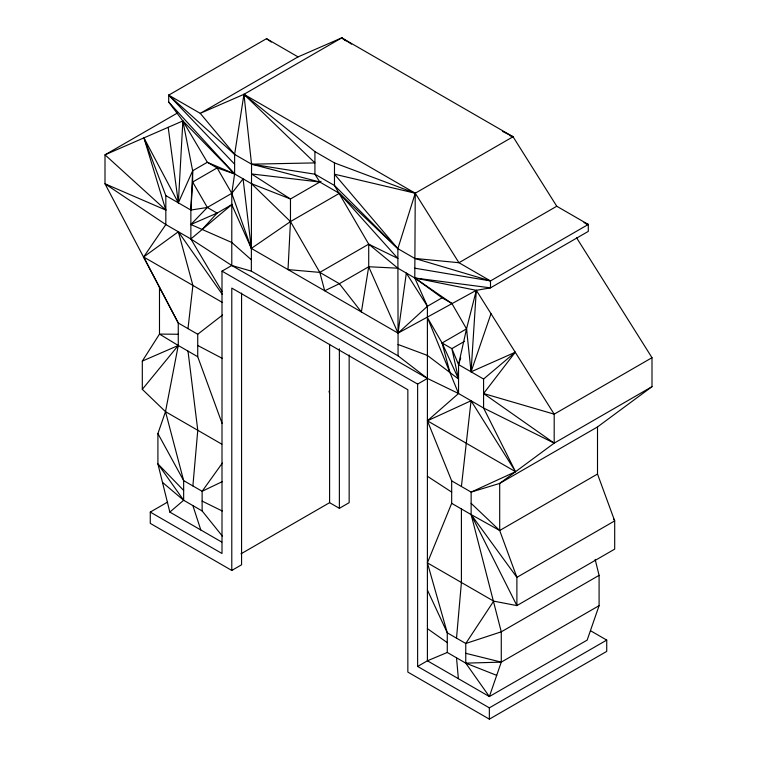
<?xml version="1.0" encoding="UTF-8"?>
<svg xmlns="http://www.w3.org/2000/svg" width="757" height="757" viewBox="0 0 757 757"><rect width="100%" height="100%" fill="white"/><g stroke="black" fill="none" stroke-linecap="round" stroke-linejoin="round"><path stroke-width="1.14" d="M576.569 237.755L651.995 357.692L651.995 386.666L554.19 443.138L483.581 408.023L458.543 393.508L427.402 378.434L398.059 355.847L251.343 271.138L251.542 164.174L243.953 94.322L341.757 37.85L513.047 136.743L556.755 206.245L588.293 224.451L588.293 231.387L490.489 287.859L476.314 290.328L398.059 333.127L251.343 248.419L231.784 204.636L190.868 238.966L165.83 224.564L105.005 183.8L105.005 154.835L177.346 113.067M595.153 559.432L599.09 575.348L599.09 605.657L587.167 640.091L489.353 696.563L427.402 660.795L427.402 306.282L414.789 277.97L415.243 193.215L513.047 136.743L502.61 131.453M222.151 291.653L190.868 238.966L190.868 210.058L192.656 170.751L182.872 120.921L168.707 102.072L168.707 95.145L266.511 38.673L298.05 56.889L341.757 37.85L351.608 44.152M583.978 222.605L588.293 224.451L490.489 280.923L414.789 258.43L397.87 248.665L339.373 193.338L290.47 221.574L251.343 248.419L243.073 178.832L231.784 193.338L207.333 207.456L190.868 210.058L192.656 182.04L192.656 170.751L207.333 162.282L234.613 173.949L251.542 183.714L290.47 198.987L321.034 181.339M192.884 485.947L197.776 430.288L188.001 351.106M456.518 638.151L461.41 582.493L461.41 508.959M188.001 328.633L192.893 285.417L178.349 231.765L143.641 256.983L178.264 323.012L178.264 345.485L165.499 411.657L157.91 433.572L157.91 463.89L169.833 512.092L221.792 542.088M461.41 486.477L471.062 400.765L427.402 420.807L451.674 480.865L451.674 503.339L427.402 562.867L447.273 632.814L447.273 652.468L465.763 663.141L496.696 675.358M241.568 293.073L241.568 564.798L231.784 570.447L150.274 523.38L150.274 512.092L222 553.499L222 271.138L417.627 384.083L427.402 378.434L231.784 265.499L231.784 193.338L234.613 173.949L234.613 154.409L200.245 113.351L168.707 95.145L234.613 154.409L251.542 164.174L314.921 174.195L334.48 185.493L368.716 244.161L368.716 266.748L398.059 333.127L406.329 273.088L427.402 306.282L398.059 333.127L398.059 355.847M234.613 154.409L243.953 94.322L415.243 193.215L458.95 262.717L490.489 280.923L490.489 287.859L414.789 277.97L397.87 268.196L368.716 244.161L319.814 272.397L288.02 269.596L290.47 221.574L290.47 198.987L251.542 173.949L319.814 182.04L339.373 193.338L397.87 258.43L368.716 244.161M651.995 386.666L597.51 426.939L597.51 474.033L614.693 520.892L614.693 549.128L516.889 605.591L493.687 601.134L465.763 643.488L465.763 663.141L489.353 696.563L501.276 662.129L501.276 631.821L471.138 514.58L471.138 492.097L515.545 471.696L427.402 420.807L458.543 393.508L458.543 364.59L466.53 328.869L476.314 290.328L414.789 277.97L442.079 297.804L451.863 303.453L466.53 328.869L471.062 371.819L515.252 352.251L483.581 393.536L554.19 443.138L499.696 483.411L471.138 492.097L451.674 480.865M298.05 56.889L200.245 113.351L243.953 94.322L314.921 151.608L334.48 162.906L415.243 193.215L397.87 248.665L398.059 333.127M471.062 400.765L515.545 471.696L483.581 408.023L483.581 379.049L458.543 364.59L460.72 357.929M491 313.691L471.062 371.819L476.314 290.328L554.19 414.164L554.19 443.138M192.656 170.751L178.349 202.829L143.944 137.878L165.83 210.086L105.005 183.8L178.264 323.012L197.728 334.253L197.728 356.727L222.056 423.295M221.782 444.151L165.499 411.657L142.307 389.335L142.307 361.098L159.49 334.092L159.49 286.988M222.35 463.085L202.128 491.284L202.128 510.937L222.378 536.145M142.307 389.335L178.264 345.485L197.728 356.727M202.176 229.475L217.108 213.105L232.39 204.276M251.343 259.783L231.784 242.486L190.868 224.507L207.333 207.456L192.656 182.04L217.108 167.922L234.613 173.949L168.707 102.072M169.833 512.092L183.648 500.263L183.648 480.61L165.499 411.657M483.581 379.049L515.252 352.251M197.728 334.253L222.577 314.997M222 271.138L231.784 265.499L251.343 271.138M368.924 266.634L339.373 283.695L324.706 290.773L319.814 272.397L290.47 221.574L251.542 183.714M556.755 206.245L458.95 262.717L414.789 258.43M427.402 306.282L442.079 297.804M449.932 372.52L442.079 342.987L466.53 328.869L466.53 332.257M150.274 512.092L167.619 502.071M464.571 341.293L451.863 348.636L442.079 342.987L427.402 317.571L458.543 393.508M240.953 553.85L329.598 502.676L339.373 508.326L349.157 502.676L349.157 354.995M651.995 357.692L554.19 414.164L483.581 393.536M597.51 426.939L499.696 483.411L499.696 530.506L516.889 577.354L516.889 605.591L471.138 514.58L451.674 503.339M613.605 518.81L614.693 520.892L516.889 577.354L471.138 514.58L499.696 530.506L597.51 474.033M417.627 384.083L417.627 666.444L427.402 660.795L447.273 652.468M599.09 575.348L501.276 631.821L465.763 643.488L447.273 632.814L427.402 590.034M465.763 663.141L501.276 662.129L599.09 605.657M417.627 666.444L489.353 707.852L606.726 640.091L606.726 651.389L489.353 719.15L407.843 672.093L407.843 389.732L231.784 288.086L231.784 570.447M222.255 481.651L202.128 491.284L183.648 480.61L157.91 433.572M190.868 224.507L217.108 213.105L207.333 207.456M142.307 361.098L178.264 345.485L159.49 334.092L178.264 334.253M397.87 268.196L368.716 266.748L361.382 311.95L339.373 283.695L319.814 272.397M414.789 268.196L490.489 280.923M415.243 193.215L334.48 174.195L397.87 248.665L334.48 185.493L334.48 162.906M465.763 653.31L501.276 662.129M586.022 223.826L588.293 224.451M509.726 135.588L513.047 136.743M398.059 344.482L427.402 355.43L458.543 379.049L451.863 348.636L458.543 364.59M202.128 501.106L222.255 511.003M197.728 345.485L222.492 358.487M143.944 137.878L165.83 195.599L190.868 210.058M222.567 302.554L143.641 256.983L165.83 224.564L165.83 195.599M590.564 630.761L606.726 640.091M427.402 562.867L493.687 601.134M162.49 482.398L183.648 500.263L202.128 510.937M190.868 238.966L231.784 265.499M427.402 476.295L451.674 492.097M414.789 277.97L451.863 303.453M427.402 628.632L447.273 642.636M266.511 38.673L271.309 42.07M341.757 37.85L345.476 40.746M165.83 210.086L105.005 154.835L182.872 120.921L234.613 173.949M471.138 503.339L499.696 530.506M243.953 94.322L314.921 162.906L251.542 164.174L319.814 182.04L314.921 174.195L314.921 151.608M183.648 490.432L157.91 463.89L183.648 500.263M168.707 95.145L234.613 164.174M178.349 231.765L222.312 294.378M442.079 342.987L458.543 379.049M251.343 248.419L231.784 193.338L217.108 167.922L207.333 162.282L182.872 120.921L178.349 202.829L168.186 127.318M192.884 505.6L200.813 529.976M329.04 391.18L329.598 393.451M456.518 657.805L458.382 678.679M489.353 707.852L489.353 719.15M339.373 348.835L339.373 508.326M329.598 344.321L329.598 502.676"/></g></svg>
